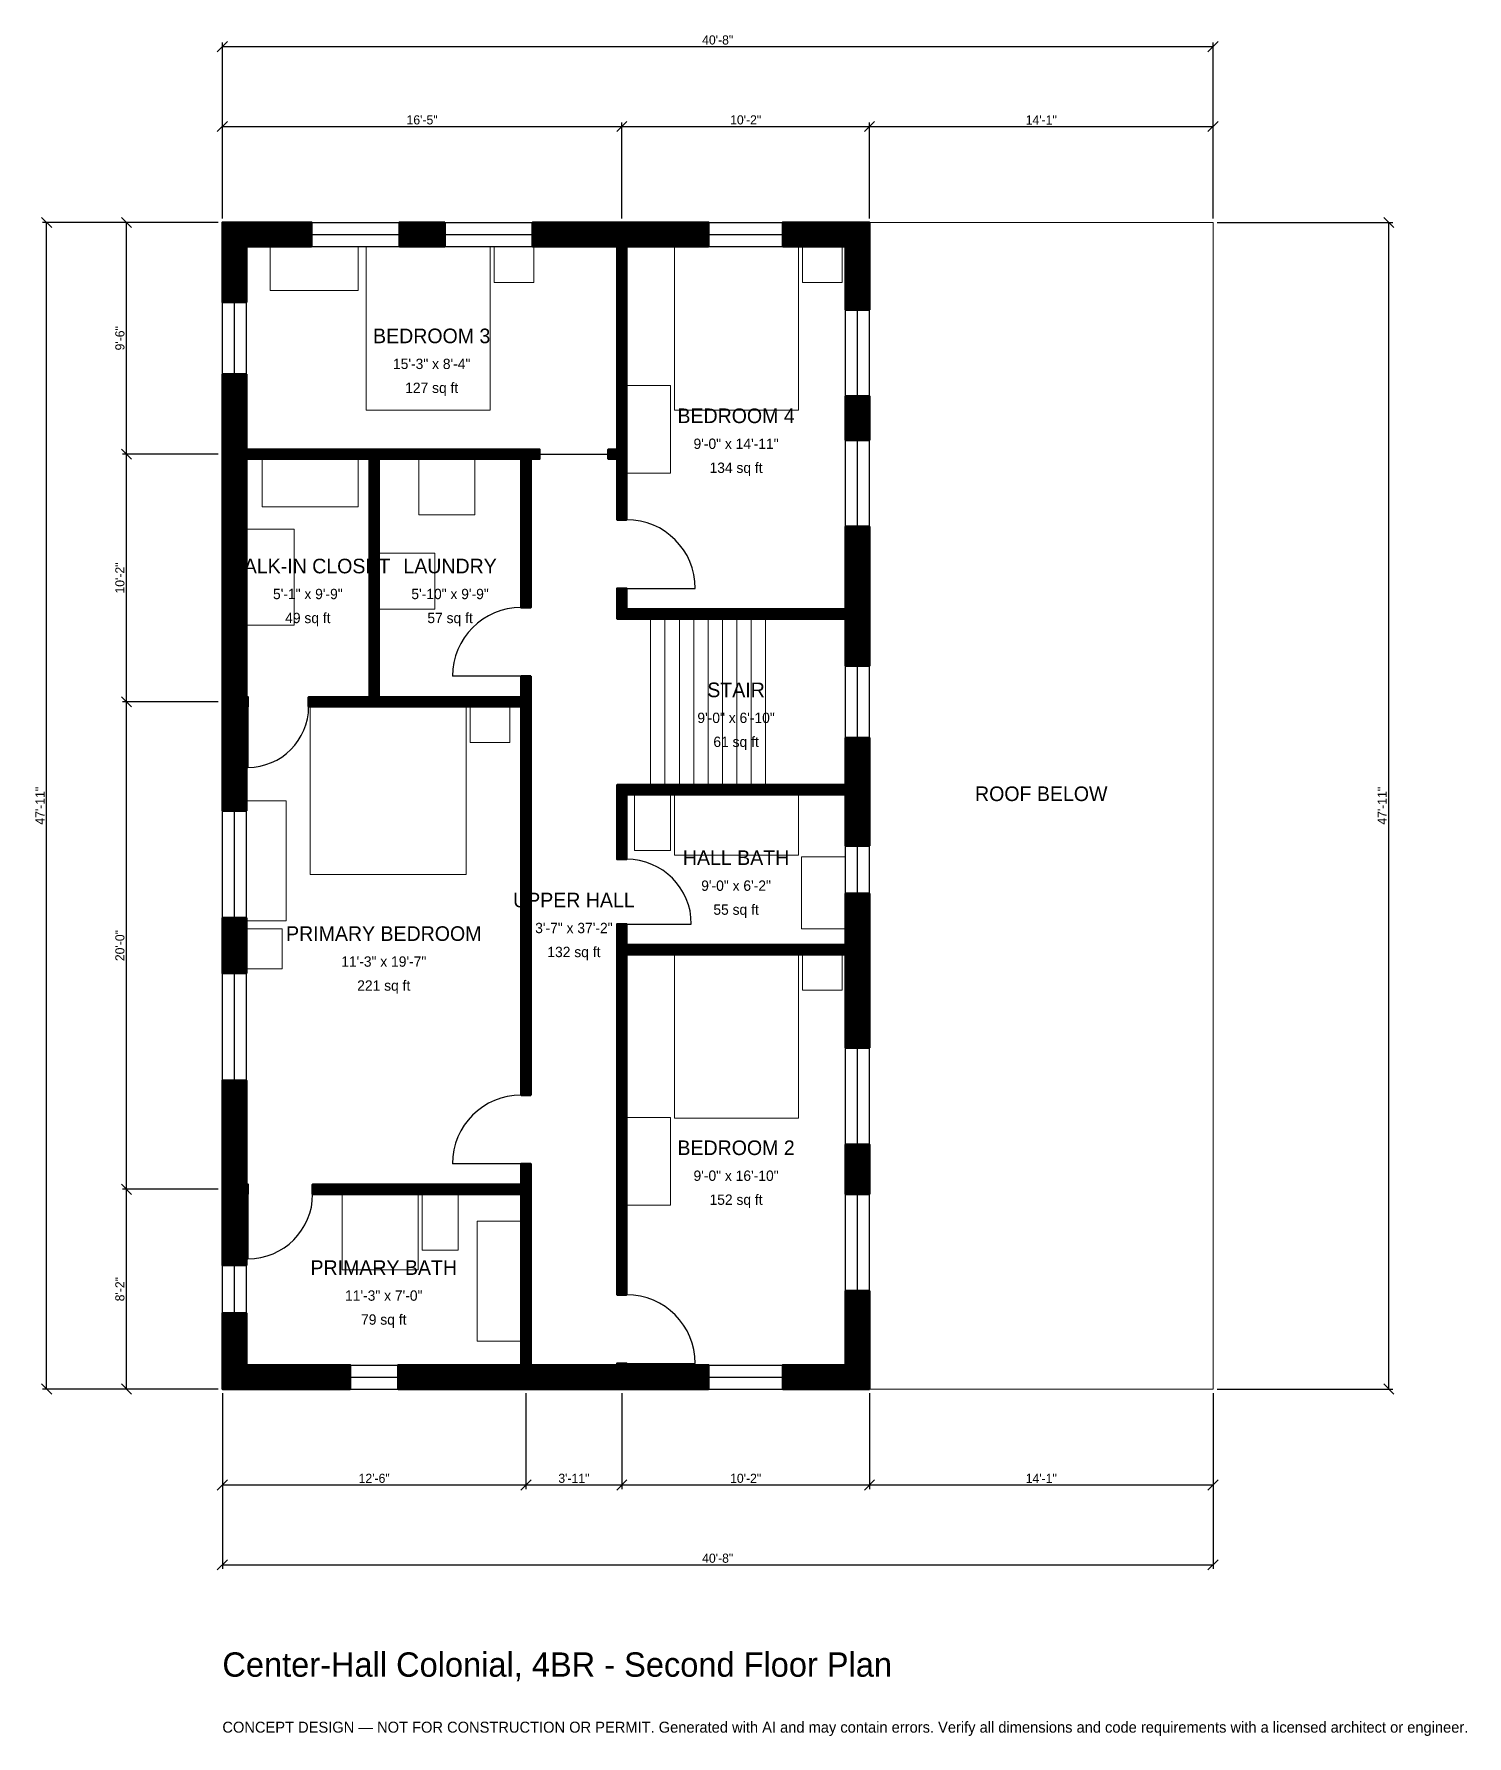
# Model space of a CAD drawing. Header units: inches. Extents: x -93 to 613, y -171 to 668.
import ezdxf
from ezdxf.enums import TextEntityAlignment as Align

# ---------------------------------------------------------------- set-up
doc = ezdxf.new("R2010")
doc.units = ezdxf.units.IN
doc.header["$MEASUREMENT"] = 0
doc.linetypes.add('DASHED', pattern=[0.6, 0.5, -0.1])
for name, color, linetype, lineweight in [('A-ANNO-DIMS', 1, 'Continuous', 13), ('A-ANNO-TEXT', 7, 'Continuous', 18), ('A-AREA-IDEN', 7, 'Continuous', 18), ('A-DOOR', 2, 'Continuous', 25), ('A-FLOR-FIXT', 9, 'Continuous', 13), ('A-FLOR-STRS', 3, 'Continuous', 18), ('A-FURN', 9, 'Continuous', 13), ('A-GLAZ', 4, 'Continuous', 25), ('A-SITE-PAVE', 8, 'Continuous', 13), ('A-WALL', 7, 'Continuous', 50), ('A-WALL-PATT', 8, 'Continuous', 13)]:
    doc.layers.add(name, color=color, linetype=linetype, lineweight=lineweight)
doc.dimstyles.new('PLAN', dxfattribs={"dimtxt": 4.5, "dimasz": 3, "dimexe": 2, "dimexo": 2, "dimgap": 1, "dimtad": 1, "dimdec": 0, "dimlunit": 4, "dimtsz": 2.5, "dimcen": 2.5, "dimclrd": 1, "dimclre": 1, "dimazin": 3, "dimtfac": 1, "dimtmove": 0, "dimatfit": 3})

msp = doc.modelspace()

# ---------------------------------------------------------------- hatches: boundary and pattern name
at = {"layer": 'A-WALL-PATT'}
h = msp.add_hatch(dxfattribs=at)
h.set_pattern_fill('ANSI31', color=8, scale=0.8)
h.paths.add_polyline_path([(143.7008, 0), (86.6142, 0), (86.6142, 11.811), (143.7008, 11.811), (147.2441, 11.811), (147.2441, 96.063), (44.4882, 96.063), (44.4882, 100.7874), (147.2441, 100.7874), (147.2441, 111.0236), (151.9685, 111.0236), (151.9685, 100.7874), (151.9685, 96.063), (151.9685, 11.811), (155.5118, 11.811), (190.9449, 11.811), (194.4882, 11.811), (194.4882, 12.5984), (199.2126, 12.5984), (199.2126, 11.811), (202.7559, 11.811), (239.5669, 11.811), (239.5669, 0), (202.7559, 0), (199.2126, 0), (199.2126, 0), (194.4882, 0), (194.4882, 0), (190.9449, 0), (155.5118, 0), (151.9685, 0), (151.9685, 0), (147.2441, 0), (147.2441, 0), (143.7008, 0)])
h.paths.add_polyline_path([(11.811, 0), (11.811, 0), (0, 0), (0, 0), (0, 0), (0, 11.811), (0, 11.811), (0, 37.4016), (11.811, 37.4016), (11.811, 11.811), (62.9921, 11.811), (62.9921, 0), (11.811, 0)])
h.paths.add_polyline_path([(0, 92.5197), (0, 96.063), (0, 96.063), (0, 100.7874), (0, 100.7874), (0, 104.3307), (0, 152.0997), (11.811, 152.0997), (11.811, 104.3307), (11.811, 100.7874), (12.5984, 100.7874), (12.5984, 96.063), (11.811, 96.063), (11.811, 92.5197), (11.811, 61.0236), (0, 61.0236), (0, 92.5197)])
h.paths.add_polyline_path([(0, 232.1522), (11.811, 232.1522), (11.811, 204.8556), (0, 204.8556), (0, 232.1522)])
h.paths.add_polyline_path([(0, 332.6772), (0, 336.2205), (0, 336.2205), (0, 340.9449), (0, 340.9449), (0, 344.4882), (0, 454.7244), (0, 458.2677), (0, 458.2677), (0, 462.9921), (0, 462.9921), (0, 466.5354), (0, 500), (11.811, 500), (11.811, 466.5354), (11.811, 462.9921), (72.4409, 462.9921), (77.1654, 462.9921), (147.2441, 462.9921), (151.9685, 462.9921), (156.2992, 462.9921), (156.2992, 458.2677), (151.9685, 458.2677), (151.9685, 385.0394), (147.2441, 385.0394), (147.2441, 458.2677), (77.1654, 458.2677), (77.1654, 340.9449), (147.2441, 340.9449), (147.2441, 351.1811), (151.9685, 351.1811), (151.9685, 340.9449), (151.9685, 336.2205), (151.9685, 144.8819), (147.2441, 144.8819), (147.2441, 336.2205), (77.1654, 336.2205), (72.4409, 336.2205), (42.5197, 336.2205), (42.5197, 340.9449), (72.4409, 340.9449), (72.4409, 458.2677), (11.811, 458.2677), (11.811, 454.7244), (11.811, 344.4882), (11.811, 340.9449), (12.5984, 340.9449), (12.5984, 336.2205), (11.811, 336.2205), (11.811, 332.6772), (11.811, 284.9081), (0, 284.9081), (0, 332.6772)])
h.paths.add_polyline_path([(0, 562.9921), (0, 562.9921), (0, 574.8031), (0, 574.8031), (0, 574.8032), (11.811, 574.8032), (11.811, 574.8031), (43.9633, 574.8031), (43.9633, 562.9921), (11.811, 562.9921), (11.811, 535.4331), (0, 535.4331), (0, 562.9921)])
h.paths.add_polyline_path([(109.5801, 574.8031), (109.5801, 562.9921), (87.2703, 562.9921), (87.2703, 574.8031), (109.5801, 574.8031)])
h.paths.add_polyline_path([(190.9449, 574.8031), (194.4882, 574.8031), (194.4882, 574.8032), (199.2126, 574.8032), (199.2126, 574.8031), (202.7559, 574.8031), (239.5669, 574.8031), (239.5669, 562.9921), (202.7559, 562.9921), (199.2126, 562.9921), (199.2126, 462.9921), (199.2126, 458.2677), (199.2126, 428.3465), (194.4882, 428.3465), (194.4882, 458.2677), (190.1575, 458.2677), (190.1575, 462.9921), (194.4882, 462.9921), (194.4882, 562.9921), (190.9449, 562.9921), (152.8871, 562.9921), (152.8871, 574.8031), (190.9449, 574.8031)])
h.paths.add_polyline_path([(307.0866, 574.8031), (307.0866, 574.8032), (318.8976, 574.8032), (318.8976, 574.8031), (318.8977, 574.8031), (318.8977, 562.9921), (318.8976, 562.9921), (318.8976, 531.7585), (307.0866, 531.7585), (307.0866, 562.9921), (276.1811, 562.9921), (276.1811, 574.8031), (307.0866, 574.8031)])
h.paths.add_polyline_path([(318.8976, 467.4541), (307.0866, 467.4541), (307.0866, 489.2388), (318.8976, 489.2388), (318.8976, 467.4541)])
h.paths.add_polyline_path([(318.8976, 387.7953), (318.8976, 384.252), (318.8977, 384.252), (318.8977, 379.5276), (318.8976, 379.5276), (318.8976, 375.9843), (318.8976, 356.2992), (307.0866, 356.2992), (307.0866, 375.9843), (307.0866, 379.5276), (199.2126, 379.5276), (194.4882, 379.5276), (194.4882, 384.252), (194.4882, 394.4882), (199.2126, 394.4882), (199.2126, 384.252), (307.0866, 384.252), (307.0866, 387.7953), (307.0866, 424.9344), (318.8976, 424.9344), (318.8976, 387.7953)])
h.paths.add_polyline_path([(318.8976, 301.1811), (318.8976, 297.6378), (318.8977, 297.6378), (318.8977, 292.9134), (318.8976, 292.9134), (318.8976, 289.3701), (318.8976, 267.7165), (307.0866, 267.7165), (307.0866, 289.3701), (307.0866, 292.9134), (199.2126, 292.9134), (199.2126, 261.0236), (194.4882, 261.0236), (194.4882, 292.9134), (194.4882, 297.6378), (199.2126, 297.6378), (307.0866, 297.6378), (307.0866, 301.1811), (307.0866, 320.8661), (318.8976, 320.8661), (318.8976, 301.1811)])
h.paths.add_polyline_path([(318.8976, 222.4409), (318.8976, 218.8976), (318.8977, 218.8976), (318.8977, 214.1732), (318.8976, 214.1732), (318.8976, 210.6299), (318.8976, 168.1759), (307.0866, 168.1759), (307.0866, 210.6299), (307.0866, 214.1732), (199.2126, 214.1732), (199.2126, 46.4567), (194.4882, 46.4567), (194.4882, 214.1732), (194.4882, 218.8976), (194.4882, 229.1339), (199.2126, 229.1339), (199.2126, 218.8976), (307.0866, 218.8976), (307.0866, 222.4409), (307.0866, 244.0945), (318.8976, 244.0945), (318.8976, 222.4409)])
h.paths.add_polyline_path([(318.8976, 95.9974), (307.0866, 95.9974), (307.0866, 120.5381), (318.8976, 120.5381), (318.8976, 95.9974)])
h.paths.add_polyline_path([(318.8976, 11.811), (318.8977, 11.811), (318.8977, 0), (318.8976, 0), (318.8976, 0), (307.0866, 0), (307.0866, 0), (276.1811, 0), (276.1811, 11.811), (307.0866, 11.811), (307.0866, 48.3596), (318.8976, 48.3596), (318.8976, 11.811)])

# ---------------------------------------------------------------- linework, layer by layer
at = {"layer": 'A-DOOR'}
for p, q in [((156.2992, 460.6299), (190.1575, 460.6299)), ((199.2126, 394.4882), (233.0709, 394.4882)), ((147.2441, 351.1811), (113.3858, 351.1811)), ((12.5984, 336.2205), (12.5984, 306.2992)), ((199.2126, 229.1339), (231.1024, 229.1339)), ((147.2441, 111.0236), (113.3858, 111.0236)), ((12.5984, 96.063), (12.5984, 64.1732)), ((199.2126, 12.5984), (233.0709, 12.5984))]:
    msp.add_line(p, q, dxfattribs=at)
for centre, radius, start, end in [((199.2126, 394.4882), 33.8583, 0, 90), ((147.2441, 351.1811), 33.8583, 90, 180), ((12.5984, 336.2205), 29.9213, 270, 360), ((199.2126, 229.1339), 31.8898, 0, 90), ((147.2441, 111.0236), 33.8583, 90, 180), ((12.5984, 96.063), 31.8898, 270, 360), ((199.2126, 12.5984), 33.8583, 0, 90)]:
    msp.add_arc(centre, radius, start, end, dxfattribs=at)
at = {"layer": 'A-FLOR-FIXT'}
for points in [[(203.1496, 265.3543), (220.8661, 265.3543), (220.8661, 292.9134), (203.1496, 292.9134)], [(222.8346, 262.9921), (283.8583, 262.9921), (283.8583, 292.9134), (222.8346, 292.9134)], [(285.4331, 226.7717), (307.0866, 226.7717), (307.0866, 262.2047), (285.4331, 262.2047)], [(59.0551, 58.6614), (96.4567, 58.6614), (96.4567, 96.063), (59.0551, 96.063)], [(98.4252, 68.5039), (116.1417, 68.5039), (116.1417, 96.063), (98.4252, 96.063)], [(125.5906, 23.622), (147.2441, 23.622), (147.2441, 82.6772), (125.5906, 82.6772)]]:
    msp.add_lwpolyline(points, close=True, dxfattribs=at)
at = {"layer": 'A-FLOR-STRS'}
for p, q in [((211.0236, 297.6378), (211.0236, 379.5276)), ((218.1102, 297.6378), (218.1102, 379.5276)), ((225.1969, 297.6378), (225.1969, 379.5276)), ((232.2835, 297.6378), (232.2835, 379.5276)), ((239.3701, 297.6378), (239.3701, 379.5276)), ((246.4567, 297.6378), (246.4567, 379.5276)), ((253.5433, 297.6378), (253.5433, 379.5276)), ((260.6299, 297.6378), (260.6299, 379.5276)), ((267.7165, 297.6378), (267.7165, 379.5276))]:
    msp.add_line(p, q, dxfattribs=at)
at = {"layer": 'A-FURN'}
for points in [[(23.622, 541.3386), (66.9291, 541.3386), (66.9291, 562.9921), (23.622, 562.9921)], [(70.8661, 482.2835), (131.8898, 482.2835), (131.8898, 562.9921), (70.8661, 562.9921)], [(133.8583, 545.2756), (153.5433, 545.2756), (153.5433, 562.9921), (133.8583, 562.9921)], [(222.8346, 482.2835), (283.8583, 482.2835), (283.8583, 562.9921), (222.8346, 562.9921)], [(285.8268, 545.2756), (305.5118, 545.2756), (305.5118, 562.9921), (285.8268, 562.9921)], [(199.2126, 451.1811), (220.8661, 451.1811), (220.8661, 494.4882), (199.2126, 494.4882)], [(19.685, 434.6457), (66.9291, 434.6457), (66.9291, 458.2677), (19.685, 458.2677)], [(96.8504, 430.7087), (124.4094, 430.7087), (124.4094, 458.2677), (96.8504, 458.2677)], [(11.811, 376.378), (35.4331, 376.378), (35.4331, 423.622), (11.811, 423.622)], [(77.1654, 384.252), (104.7244, 384.252), (104.7244, 411.811), (77.1654, 411.811)], [(43.3071, 253.5433), (120.0787, 253.5433), (120.0787, 336.2205), (43.3071, 336.2205)], [(122.0472, 318.5039), (141.7323, 318.5039), (141.7323, 336.2205), (122.0472, 336.2205)], [(11.811, 230.7087), (31.4961, 230.7087), (31.4961, 289.7638), (11.811, 289.7638)], [(11.811, 207.0866), (29.5276, 207.0866), (29.5276, 226.7717), (11.811, 226.7717)], [(222.8346, 133.4646), (283.8583, 133.4646), (283.8583, 214.1732), (222.8346, 214.1732)], [(285.8268, 196.4567), (305.5118, 196.4567), (305.5118, 214.1732), (285.8268, 214.1732)], [(199.2126, 90.5512), (220.8661, 90.5512), (220.8661, 133.8583), (199.2126, 133.8583)]]:
    msp.add_lwpolyline(points, close=True, dxfattribs=at)
at = {"layer": 'A-GLAZ'}
for p, q in [((43.9633, 574.8031), (87.2703, 574.8031)), ((109.5801, 574.8031), (152.8871, 574.8031)), ((239.5669, 574.8031), (276.1811, 574.8031)), ((43.9633, 568.8976), (87.2703, 568.8976)), ((43.9633, 562.9921), (87.2703, 562.9921)), ((109.5801, 568.8976), (152.8871, 568.8976)), ((109.5801, 562.9921), (152.8871, 562.9921)), ((239.5669, 568.8976), (276.1811, 568.8976)), ((239.5669, 562.9921), (276.1811, 562.9921)), ((0, 500), (0, 535.4331)), ((5.9055, 500), (5.9055, 535.4331)), ((11.811, 500), (11.811, 535.4331)), ((307.0866, 489.2388), (307.0866, 531.7585)), ((312.9921, 489.2388), (312.9921, 531.7585)), ((318.8976, 489.2388), (318.8976, 531.7585)), ((307.0866, 424.9344), (307.0866, 467.4541)), ((312.9921, 424.9344), (312.9921, 467.4541)), ((318.8976, 424.9344), (318.8976, 467.4541)), ((307.0866, 320.8661), (307.0866, 356.2992)), ((312.9921, 320.8661), (312.9921, 356.2992)), ((318.8976, 320.8661), (318.8976, 356.2992)), ((0, 232.1522), (0, 284.9081)), ((5.9055, 232.1522), (5.9055, 284.9081)), ((11.811, 232.1522), (11.811, 284.9081)), ((307.0866, 244.0945), (307.0866, 267.7165)), ((312.9921, 244.0945), (312.9921, 267.7165)), ((318.8976, 244.0945), (318.8976, 267.7165)), ((0, 152.0997), (0, 204.8556)), ((5.9055, 152.0997), (5.9055, 204.8556)), ((11.811, 152.0997), (11.811, 204.8556)), ((307.0866, 120.5381), (307.0866, 168.1759)), ((312.9921, 120.5381), (312.9921, 168.1759)), ((318.8976, 120.5381), (318.8976, 168.1759)), ((307.0866, 48.3596), (307.0866, 95.9974)), ((312.9921, 48.3596), (312.9921, 95.9974)), ((318.8976, 48.3596), (318.8976, 95.9974)), ((0, 37.4016), (0, 61.0236)), ((5.9055, 37.4016), (5.9055, 61.0236)), ((11.811, 37.4016), (11.811, 61.0236)), ((62.9921, 11.811), (86.6142, 11.811)), ((239.5669, 11.811), (276.1811, 11.811)), ((62.9921, 5.9055), (86.6142, 5.9055)), ((62.9921, 0), (86.6142, 0)), ((239.5669, 5.9055), (276.1811, 5.9055)), ((239.5669, 0), (276.1811, 0))]:
    msp.add_line(p, q, dxfattribs=at)
at = {"layer": 'A-SITE-PAVE', "linetype": 'DASHED'}
msp.add_lwpolyline([(318.8976, 0), (488.189, 0), (488.189, 574.8031), (318.8976, 574.8031)], close=True, dxfattribs=at)
at = {"layer": 'A-WALL'}
for points in [[(0, 562.9921), (0, 562.9921), (0, 574.8031), (0, 574.8031), (0, 574.8032), (11.811, 574.8032), (11.811, 574.8031), (43.9633, 574.8031), (43.9633, 562.9921), (11.811, 562.9921), (11.811, 535.4331), (0, 535.4331), (0, 562.9921)], [(109.5801, 574.8031), (109.5801, 562.9921), (87.2703, 562.9921), (87.2703, 574.8031), (109.5801, 574.8031)], [(190.9449, 574.8031), (194.4882, 574.8031), (194.4882, 574.8032), (199.2126, 574.8032), (199.2126, 574.8031), (202.7559, 574.8031), (239.5669, 574.8031), (239.5669, 562.9921), (202.7559, 562.9921), (199.2126, 562.9921), (199.2126, 462.9921), (199.2126, 458.2677), (199.2126, 428.3465), (194.4882, 428.3465), (194.4882, 458.2677), (190.1575, 458.2677), (190.1575, 462.9921), (194.4882, 462.9921), (194.4882, 562.9921), (190.9449, 562.9921), (152.8871, 562.9921), (152.8871, 574.8031), (190.9449, 574.8031)], [(307.0866, 574.8031), (307.0866, 574.8032), (318.8976, 574.8032), (318.8976, 574.8031), (318.8977, 574.8031), (318.8977, 562.9921), (318.8976, 562.9921), (318.8976, 531.7585), (307.0866, 531.7585), (307.0866, 562.9921), (276.1811, 562.9921), (276.1811, 574.8031), (307.0866, 574.8031)], [(0, 332.6772), (0, 336.2205), (0, 336.2205), (0, 340.9449), (0, 340.9449), (0, 344.4882), (0, 454.7244), (0, 458.2677), (0, 458.2677), (0, 462.9921), (0, 462.9921), (0, 466.5354), (0, 500), (11.811, 500), (11.811, 466.5354), (11.811, 462.9921), (72.4409, 462.9921), (77.1654, 462.9921), (147.2441, 462.9921), (151.9685, 462.9921), (156.2992, 462.9921), (156.2992, 458.2677), (151.9685, 458.2677), (151.9685, 385.0394), (147.2441, 385.0394), (147.2441, 458.2677), (77.1654, 458.2677), (77.1654, 340.9449), (147.2441, 340.9449), (147.2441, 351.1811), (151.9685, 351.1811), (151.9685, 340.9449), (151.9685, 336.2205), (151.9685, 144.8819), (147.2441, 144.8819), (147.2441, 336.2205), (77.1654, 336.2205), (72.4409, 336.2205), (42.5197, 336.2205), (42.5197, 340.9449), (72.4409, 340.9449), (72.4409, 458.2677), (11.811, 458.2677), (11.811, 454.7244), (11.811, 344.4882), (11.811, 340.9449), (12.5984, 340.9449), (12.5984, 336.2205), (11.811, 336.2205), (11.811, 332.6772), (11.811, 284.9081), (0, 284.9081), (0, 332.6772)], [(318.8976, 467.4541), (307.0866, 467.4541), (307.0866, 489.2388), (318.8976, 489.2388), (318.8976, 467.4541)], [(318.8976, 387.7953), (318.8976, 384.252), (318.8977, 384.252), (318.8977, 379.5276), (318.8976, 379.5276), (318.8976, 375.9843), (318.8976, 356.2992), (307.0866, 356.2992), (307.0866, 375.9843), (307.0866, 379.5276), (199.2126, 379.5276), (194.4882, 379.5276), (194.4882, 384.252), (194.4882, 394.4882), (199.2126, 394.4882), (199.2126, 384.252), (307.0866, 384.252), (307.0866, 387.7953), (307.0866, 424.9344), (318.8976, 424.9344), (318.8976, 387.7953)], [(318.8976, 301.1811), (318.8976, 297.6378), (318.8977, 297.6378), (318.8977, 292.9134), (318.8976, 292.9134), (318.8976, 289.3701), (318.8976, 267.7165), (307.0866, 267.7165), (307.0866, 289.3701), (307.0866, 292.9134), (199.2126, 292.9134), (199.2126, 261.0236), (194.4882, 261.0236), (194.4882, 292.9134), (194.4882, 297.6378), (199.2126, 297.6378), (307.0866, 297.6378), (307.0866, 301.1811), (307.0866, 320.8661), (318.8976, 320.8661), (318.8976, 301.1811)], [(318.8976, 222.4409), (318.8976, 218.8976), (318.8977, 218.8976), (318.8977, 214.1732), (318.8976, 214.1732), (318.8976, 210.6299), (318.8976, 168.1759), (307.0866, 168.1759), (307.0866, 210.6299), (307.0866, 214.1732), (199.2126, 214.1732), (199.2126, 46.4567), (194.4882, 46.4567), (194.4882, 214.1732), (194.4882, 218.8976), (194.4882, 229.1339), (199.2126, 229.1339), (199.2126, 218.8976), (307.0866, 218.8976), (307.0866, 222.4409), (307.0866, 244.0945), (318.8976, 244.0945), (318.8976, 222.4409)], [(0, 232.1522), (11.811, 232.1522), (11.811, 204.8556), (0, 204.8556), (0, 232.1522)], [(0, 92.5197), (0, 96.063), (0, 96.063), (0, 100.7874), (0, 100.7874), (0, 104.3307), (0, 152.0997), (11.811, 152.0997), (11.811, 104.3307), (11.811, 100.7874), (12.5984, 100.7874), (12.5984, 96.063), (11.811, 96.063), (11.811, 92.5197), (11.811, 61.0236), (0, 61.0236), (0, 92.5197)], [(318.8976, 95.9974), (307.0866, 95.9974), (307.0866, 120.5381), (318.8976, 120.5381), (318.8976, 95.9974)], [(143.7008, 0), (86.6142, 0), (86.6142, 11.811), (143.7008, 11.811), (147.2441, 11.811), (147.2441, 96.063), (44.4882, 96.063), (44.4882, 100.7874), (147.2441, 100.7874), (147.2441, 111.0236), (151.9685, 111.0236), (151.9685, 100.7874), (151.9685, 96.063), (151.9685, 11.811), (155.5118, 11.811), (190.9449, 11.811), (194.4882, 11.811), (194.4882, 12.5984), (199.2126, 12.5984), (199.2126, 11.811), (202.7559, 11.811), (239.5669, 11.811), (239.5669, 0), (202.7559, 0), (199.2126, 0), (199.2126, 0), (194.4882, 0), (194.4882, 0), (190.9449, 0), (155.5118, 0), (151.9685, 0), (151.9685, 0), (147.2441, 0), (147.2441, 0), (143.7008, 0)], [(318.8976, 11.811), (318.8977, 11.811), (318.8977, 0), (318.8976, 0), (318.8976, 0), (307.0866, 0), (307.0866, 0), (276.1811, 0), (276.1811, 11.811), (307.0866, 11.811), (307.0866, 48.3596), (318.8976, 48.3596), (318.8976, 11.811)], [(11.811, 0), (11.811, 0), (0, 0), (0, 0), (0, 0), (0, 11.811), (0, 11.811), (0, 37.4016), (11.811, 37.4016), (11.811, 11.811), (62.9921, 11.811), (62.9921, 0), (11.811, 0)]]:
    msp.add_lwpolyline(points, close=True, dxfattribs=at)

# ---------------------------------------------------------------- texts
at = {"layer": 'A-ANNO-TEXT'}
for s, height, p in [('Center-Hall Colonial, 4BR - Second Floor Plan', 12, (0, -141.7323)), ('CONCEPT DESIGN — NOT FOR CONSTRUCTION OR PERMIT. Generated with AI and may contain errors. Verify all dimensions and code requirements with a licensed architect or engineer.', 5.4, (0, -169.2913))]:
    msp.add_text(s, height=height, dxfattribs=at).set_placement(p)
at = {"layer": 'A-AREA-IDEN'}
for s, height, p in [('BEDROOM 3', 7.2, (103.1496, 518.8976)), ('15\'-3" x 8\'-4"', 5.1, (103.1496, 505.1181)), ('127 sq ft', 5.1, (103.1496, 493.3071)), ('BEDROOM 4', 7.2, (253.1496, 479.5276)), ('9\'-0" x 14\'-11"', 5.1, (253.1496, 465.748)), ('134 sq ft', 5.1, (253.1496, 453.937)), ('WALK-IN CLOSET', 7.2, (42.126, 405.5118)), ('LAUNDRY', 7.2, (112.2047, 405.5118)), ('5\'-1" x 9\'-9"', 5.1, (42.126, 391.7323)), ('5\'-10" x 9\'-9"', 5.1, (112.2047, 391.7323)), ('49 sq ft', 5.1, (42.126, 379.9213)), ('57 sq ft', 5.1, (112.2047, 379.9213)), ('STAIR', 7.2, (253.1496, 344.4882)), ('9\'-0" x 6\'-10"', 5.1, (253.1496, 330.7087)), ('61 sq ft', 5.1, (253.1496, 318.8976)), ('ROOF BELOW', 7.2, (403.5433, 293.3071)), ('HALL BATH', 7.2, (253.1496, 261.811)), ('UPPER HALL', 7.2, (173.2283, 240.9449)), ('9\'-0" x 6\'-2"', 5.1, (253.1496, 248.0315)), ('55 sq ft', 5.1, (253.1496, 236.2205)), ('PRIMARY BEDROOM', 7.2, (79.5276, 224.4094)), ('3\'-7" x 37\'-2"', 5.1, (173.2283, 227.1654)), ('132 sq ft', 5.1, (173.2283, 215.3543)), ('11\'-3" x 19\'-7"', 5.1, (79.5276, 210.6299)), ('221 sq ft', 5.1, (79.5276, 198.8189)), ('BEDROOM 2', 7.2, (253.1496, 118.8976)), ('9\'-0" x 16\'-10"', 5.1, (253.1496, 105.1181)), ('152 sq ft', 5.1, (253.1496, 93.3071)), ('PRIMARY BATH', 7.2, (79.5276, 59.8425)), ('11\'-3" x 7\'-0"', 5.1, (79.5276, 46.063)), ('79 sq ft', 5.1, (79.5276, 34.252))]:
    msp.add_text(s, height=height, dxfattribs=at).set_placement(p, align=Align.MIDDLE_CENTER)

# ---------------------------------------------------------------- dimensions: what is measured, and where the dimension line sits
at = {"layer": 'A-ANNO-DIMS'}
for base, p1, p2, text in [((0, 661.4173), (0, 574.8031), (488.189, 574.8031), '40\'-8"'), ((0, 622.0472), (0, 574.8031), (196.8504, 574.8031), '16\'-5"'), ((196.8504, 622.0472), (196.8504, 574.8031), (318.8976, 574.8031), '10\'-2"'), ((318.8976, 622.0472), (318.8976, 574.8031), (488.189, 574.8031), '14\'-1"'), ((0, -47.2441), (0, 0), (149.6063, 0), '12\'-6"'), ((0, -86.6142), (0, 0), (488.189, 0), '40\'-8"'), ((149.6063, -47.2441), (149.6063, 0), (196.8504, 0), '3\'-11"'), ((196.8504, -47.2441), (196.8504, 0), (318.8976, 0), '10\'-2"'), ((318.8976, -47.2441), (318.8976, 0), (488.189, 0), '14\'-1"')]:
    msp.add_linear_dim(base=base, p1=p1, p2=p2, text=text, dimstyle='PLAN', dxfattribs=at).render()
for base, p1, p2, text in [((-86.6142, 0), (0, 0), (0, 574.8031), '47\'-11"'), ((-47.2441, 460.6299), (0, 460.6299), (0, 574.8031), '9\'-6"'), ((574.8031, 0), (488.189, 0), (488.189, 574.8031), '47\'-11"'), ((-47.2441, 338.5827), (0, 338.5827), (0, 460.6299), '10\'-2"'), ((-47.2441, 98.4252), (0, 98.4252), (0, 338.5827), '20\'-0"'), ((-47.2441, 0), (0, 0), (0, 98.4252), '8\'-2"')]:
    msp.add_linear_dim(base=base, p1=p1, p2=p2, angle=90, text=text, dimstyle='PLAN', dxfattribs=at).render()

doc.saveas('drawing.dxf')
